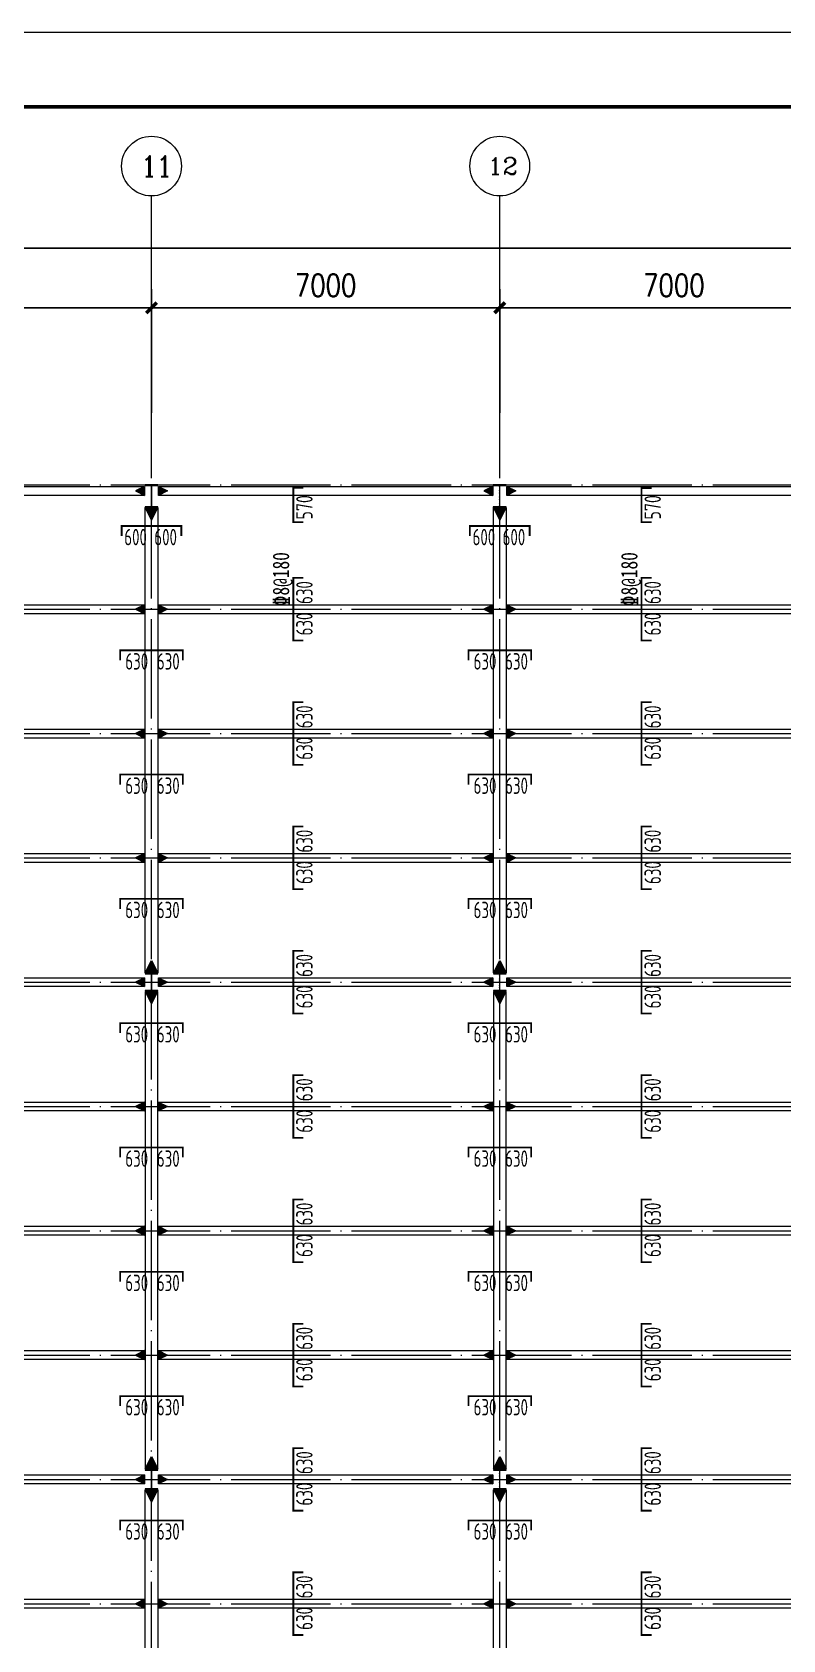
# Model space of a CAD drawing. Header units: millimetres. Extents: x 19781 to 898973, y -947928 to -267362.
# Drawn here: x 652670 to 667756, y -352864 to -320529 of the extents above; entities that cross this region are included whole.
import ezdxf

# ---------------------------------------------------------------- set-up
doc = ezdxf.new("R2010")
doc.units = ezdxf.units.MM
doc.header["$LTSCALE"] = 100
doc.linetypes.add('DOTE', pattern=[2.42, 2, -0.2, 0.02, -0.2])
doc.layers.get('0').update_dxf_attribs({"lineweight": 18})
for name, color, linetype, lineweight in [('10', 7, 'Continuous', 18), ('15', 3, 'Continuous', 18), ('AXIS', 3, 'Continuous', 18), ('AXIS_TEXT', 7, 'Continuous', 18), ('BORDER', 7, 'Continuous', 18), ('DOTE', 1, 'DOTE', 18), ('层1305', 1, 'Continuous', 18), ('层1306', 94, 'Continuous', 18), ('层1307', 7, 'Continuous', 18), ('钢柱', 4, 'Continuous', 20), ('钢梁', 4, 'Continuous', 5)]:
    doc.layers.add(name, color=color, linetype=linetype, lineweight=lineweight)
doc.styles.add('_TCH_AXIS', font='complex.shx', dxfattribs={"bigfont": 'gbcbig.shx'})
doc.styles.add('COMPLEX', font='complex.shx', dxfattribs={"bigfont": 'gbcbig.shx'})
doc.styles.add('dim_font', font='simplex.shx', dxfattribs={"width": 0.8, "bigfont": 'gbcbig.shx'})
doc.styles.get("Standard").update_dxf_attribs({"font": 'tssdeng.shx', "bigfont": 'hztxt.shx'})
doc.dimstyles.new('DIMN150', dxfattribs={"dimscale": 1.5, "dimtxt": 300, "dimasz": 1, "dimexe": 250, "dimexo": 300, "dimgap": 150, "dimtad": 1, "dimdec": 0, "dimzin": 0, "dimdsep": 46, "dimtxsty": 'dim_font', "dimblk": '_CAXARROW', "dimcen": 0.09, "dimdle": 2, "dimclrt": 7, "dimadec": 0, "dimazin": 0, "dimtfac": 1, "dimtdec": 0, "dimtix": 1, "dimtmove": 2, "dimatfit": 3, "dimfxl": 1, "dimtolj": 1, "dimtzin": 0, "dimarcsym": 0})
pattern_1 = [(45, (0, 0), (-7.07106781, 7.07106781), []), (45, (0, 2.5), (-7.07106781, 7.07106781), [])]

# ---------------------------------------------------------------- blocks, each defined once
blk = doc.blocks.new('_DIMX')
blk.add_line((-150, 0), (150, 0))
blk.add_lwpolyline([(-70, -70, 50, 50, 0), (70, 70, 50, 50, 0)], format="xyseb")
blk = doc.blocks.new('*X478')
at = {"layer": 'AXIS', "color": 0, "lineweight": -2, "transparency": 16777216}
for p, q in [((648068, -328187), (648068, -325699)), ((655068, -328187), (655068, -325699)), ((648070, -326074), (655067, -326074))]:
    blk.add_line(p, q, dxfattribs=at)
at = {"layer": 'AXIS', "color": 0, "lineweight": -2, "transparency": 16777216, "xscale": 1.5, "yscale": 1.5, "zscale": 1.5, "rotation": 180}
blk.add_blockref('_DIMX', (648068, -326074), dxfattribs=at)
at = {"layer": 'AXIS', "color": 0, "lineweight": -2, "transparency": 16777216, "xscale": 1.5, "yscale": 1.5, "zscale": 1.5}
blk.add_blockref('_DIMX', (655068, -326074), dxfattribs=at)
at = {"layer": 'AXIS', "color": 7, "transparency": 16777216, "insert": (651568, -325624), "char_height": 450, "width": 3805.71, "attachment_point": 5, "style": 'dim_font'}
blk.add_mtext('7000', dxfattribs=at)
blk = doc.blocks.new('_CAXARROW')
blk.add_hatch(color=0).paths.add_polyline_path([(0, 0), (-1, 0.125), (-1, -0.125)], flags=0)
blk = doc.blocks.new('*X479')
at = {"layer": 'AXIS', "color": 0, "lineweight": -2, "transparency": 16777216}
for p, q in [((655068, -328187), (655068, -325699)), ((662068, -328187), (662068, -325699)), ((655070, -326074), (662067, -326074))]:
    blk.add_line(p, q, dxfattribs=at)
at = {"layer": 'AXIS', "color": 0, "lineweight": -2, "transparency": 16777216, "xscale": 1.5, "yscale": 1.5, "zscale": 1.5, "rotation": 180}
blk.add_blockref('_DIMX', (655068, -326074), dxfattribs=at)
at = {"layer": 'AXIS', "color": 0, "lineweight": -2, "transparency": 16777216, "xscale": 1.5, "yscale": 1.5, "zscale": 1.5}
blk.add_blockref('_DIMX', (662068, -326074), dxfattribs=at)
at = {"layer": 'AXIS', "color": 7, "transparency": 16777216, "insert": (658568, -325624), "char_height": 450, "width": 3805.71, "attachment_point": 5, "style": 'dim_font'}
blk.add_mtext('7000', dxfattribs=at)
blk = doc.blocks.new('*X480')
at = {"layer": 'AXIS', "color": 0, "lineweight": -2, "transparency": 16777216}
for p, q in [((662068, -328187), (662068, -325699)), ((669068, -328187), (669068, -325699)), ((662070, -326074), (669067, -326074))]:
    blk.add_line(p, q, dxfattribs=at)
at = {"layer": 'AXIS', "color": 0, "lineweight": -2, "transparency": 16777216, "xscale": 1.5, "yscale": 1.5, "zscale": 1.5, "rotation": 180}
blk.add_blockref('_DIMX', (662068, -326074), dxfattribs=at)
at = {"layer": 'AXIS', "color": 0, "lineweight": -2, "transparency": 16777216, "xscale": 1.5, "yscale": 1.5, "zscale": 1.5}
blk.add_blockref('_DIMX', (669068, -326074), dxfattribs=at)
at = {"layer": 'AXIS', "color": 7, "transparency": 16777216, "insert": (665568, -325624), "char_height": 450, "width": 3805.71, "attachment_point": 5, "style": 'dim_font'}
blk.add_mtext('7000', dxfattribs=at)
blk = doc.blocks.new('_AXISO')
blk.add_circle((0, 0), 0.5)
at = {"layer": 'AXIS_TEXT', "style": 'COMPLEX', "width": 1.04167}
blk.add_attdef('A', (-0.25, -0.28), '', height=0.56, dxfattribs=at)
blk = doc.blocks.new('*X484')
at = {"layer": 'AXIS', "color": 0, "lineweight": -2, "transparency": 16777216}
for p, q in [((585068, -327887), (585068, -324499)), ((683068, -327887), (683068, -324499)), ((585070, -324874), (683067, -324874))]:
    blk.add_line(p, q, dxfattribs=at)
at = {"layer": 'AXIS', "color": 0, "lineweight": -2, "transparency": 16777216, "xscale": 1.5, "yscale": 1.5, "zscale": 1.5, "rotation": 180}
blk.add_blockref('_DIMX', (585068, -324874), dxfattribs=at)
at = {"layer": 'AXIS', "color": 0, "lineweight": -2, "transparency": 16777216, "xscale": 1.5, "yscale": 1.5, "zscale": 1.5}
blk.add_blockref('_DIMX', (683068, -324874), dxfattribs=at)
at = {"layer": 'AXIS', "color": 7, "transparency": 16777216, "insert": (634068, -324424), "char_height": 450, "width": 4834.29, "attachment_point": 5, "style": 'dim_font'}
blk.add_mtext('98000', dxfattribs=at)

msp = doc.modelspace()

# ---------------------------------------------------------------- hatches: boundary and pattern name
at = {"layer": '10', "ltscale": 100}
h = msp.add_hatch(dxfattribs=at)
h.set_pattern_fill('金属', color=256, style=0, pattern_type=0)
h.set_pattern_definition(pattern_1)
h.paths.add_polyline_path([(655072, -329649), (655198, -329649), (655198, -329637), (654938, -329637), (654938, -329649), (655064, -329649), (655064, -330075), (654938, -330075), (654938, -330087), (655198, -330087), (655198, -330075), (655072, -330075)], flags=0)
h = msp.add_hatch(dxfattribs=at)
h.set_pattern_fill('金属', color=256, style=0, pattern_type=0)
h.set_pattern_definition(pattern_1)
h.paths.add_polyline_path([(662072, -329649), (662198, -329649), (662198, -329637), (661938, -329637), (661938, -329649), (662064, -329649), (662064, -330075), (661938, -330075), (661938, -330087), (662198, -330087), (662198, -330075), (662072, -330075)], flags=0)
h = msp.add_hatch(dxfattribs=at)
h.set_pattern_fill('金属', color=256, style=0, pattern_type=0)
h.set_pattern_definition(pattern_1)
h.paths.add_polyline_path([(655072, -339472), (655193, -339472), (655193, -339462), (654943, -339462), (654943, -339472), (655064, -339472), (655064, -339802), (654943, -339802), (654943, -339812), (655193, -339812), (655193, -339802), (655072, -339802)], flags=0)
h = msp.add_hatch(dxfattribs=at)
h.set_pattern_fill('金属', color=256, style=0, pattern_type=0)
h.set_pattern_definition(pattern_1)
h.paths.add_polyline_path([(662072, -339472), (662193, -339472), (662193, -339462), (661943, -339462), (661943, -339472), (662064, -339472), (662064, -339802), (661943, -339802), (661943, -339812), (662193, -339812), (662193, -339802), (662072, -339802)], flags=0)
h = msp.add_hatch(dxfattribs=at)
h.set_pattern_fill('金属', color=256, style=0, pattern_type=0)
h.set_pattern_definition(pattern_1)
h.paths.add_polyline_path([(655072, -349449), (655193, -349449), (655193, -349437), (654943, -349437), (654943, -349449), (655064, -349449), (655064, -349825), (654943, -349825), (654943, -349837), (655193, -349837), (655193, -349825), (655072, -349825)], flags=0)
h = msp.add_hatch(dxfattribs=at)
h.set_pattern_fill('金属', color=256, style=0, pattern_type=0)
h.set_pattern_definition(pattern_1)
h.paths.add_polyline_path([(662072, -349449), (662193, -349449), (662193, -349437), (661943, -349437), (661943, -349449), (662064, -349449), (662064, -349825), (661943, -349825), (661943, -349837), (662193, -349837), (662193, -349825), (662072, -349825)], flags=0)
at = {"layer": '15', "ltscale": 100}
for points in [[(654748, -329757), (654928, -329847), (654928, -329667)], [(655388, -329757), (655208, -329847), (655208, -329667)], [(661748, -329757), (661928, -329847), (661928, -329667)], [(662388, -329757), (662208, -329847), (662208, -329667)], [(655068, -330347), (655193, -330097), (654943, -330097)], [(662068, -330347), (662193, -330097), (661943, -330097)], [(654748, -332137), (654928, -332227), (654928, -332047)], [(655388, -332137), (655208, -332227), (655208, -332047)], [(661748, -332137), (661928, -332227), (661928, -332047)], [(662388, -332137), (662208, -332227), (662208, -332047)], [(654748, -334637), (654928, -334727), (654928, -334547)], [(655388, -334637), (655208, -334727), (655208, -334547)], [(661748, -334637), (661928, -334727), (661928, -334547)], [(662388, -334637), (662208, -334727), (662208, -334547)], [(654748, -337137), (654928, -337227), (654928, -337047)], [(655388, -337137), (655208, -337227), (655208, -337047)], [(661748, -337137), (661928, -337227), (661928, -337047)], [(662388, -337137), (662208, -337227), (662208, -337047)], [(655068, -339202), (655193, -339452), (654943, -339452)], [(662068, -339202), (662193, -339452), (661943, -339452)], [(654748, -339637), (654928, -339727), (654928, -339547)], [(655068, -340072), (655193, -339822), (654943, -339822)], [(655388, -339637), (655208, -339727), (655208, -339547)], [(661748, -339637), (661928, -339727), (661928, -339547)], [(662068, -340072), (662193, -339822), (661943, -339822)], [(662388, -339637), (662208, -339727), (662208, -339547)], [(654748, -342137), (654928, -342227), (654928, -342047)], [(655388, -342137), (655208, -342227), (655208, -342047)], [(661748, -342137), (661928, -342227), (661928, -342047)], [(662388, -342137), (662208, -342227), (662208, -342047)], [(654748, -344637), (654928, -344727), (654928, -344547)], [(655388, -344637), (655208, -344727), (655208, -344547)], [(661748, -344637), (661928, -344727), (661928, -344547)], [(662388, -344637), (662208, -344727), (662208, -344547)], [(654748, -347137), (654928, -347227), (654928, -347047)], [(655388, -347137), (655208, -347227), (655208, -347047)], [(661748, -347137), (661928, -347227), (661928, -347047)], [(662388, -347137), (662208, -347227), (662208, -347047)], [(655068, -349177), (655193, -349427), (654943, -349427)], [(662068, -349177), (662193, -349427), (661943, -349427)], [(654748, -349637), (654928, -349727), (654928, -349547)], [(655068, -350097), (655193, -349847), (654943, -349847)], [(655388, -349637), (655208, -349727), (655208, -349547)], [(661748, -349637), (661928, -349727), (661928, -349547)], [(662068, -350097), (662193, -349847), (661943, -349847)], [(662388, -349637), (662208, -349727), (662208, -349547)], [(654748, -352137), (654928, -352227), (654928, -352047)], [(655388, -352137), (655208, -352227), (655208, -352047)], [(661748, -352137), (661928, -352227), (661928, -352047)], [(662388, -352137), (662208, -352227), (662208, -352047)]]:
    msp.add_hatch(color=256, dxfattribs=at).paths.add_polyline_path(points, flags=0)

# ---------------------------------------------------------------- linework, layer by layer
for points in [[(654748, -329757), (654928, -329847), (654928, -329667)], [(655388, -329757), (655208, -329847), (655208, -329667)], [(661748, -329757), (661928, -329847), (661928, -329667)], [(662388, -329757), (662208, -329847), (662208, -329667)], [(655068, -330347), (655193, -330097), (654943, -330097)], [(662068, -330347), (662193, -330097), (661943, -330097)], [(654748, -332137), (654928, -332227), (654928, -332047)], [(655388, -332137), (655208, -332227), (655208, -332047)], [(661748, -332137), (661928, -332227), (661928, -332047)], [(662388, -332137), (662208, -332227), (662208, -332047)], [(654748, -334637), (654928, -334727), (654928, -334547)], [(655388, -334637), (655208, -334727), (655208, -334547)], [(661748, -334637), (661928, -334727), (661928, -334547)], [(662388, -334637), (662208, -334727), (662208, -334547)], [(654748, -337137), (654928, -337227), (654928, -337047)], [(655388, -337137), (655208, -337227), (655208, -337047)], [(661748, -337137), (661928, -337227), (661928, -337047)], [(662388, -337137), (662208, -337227), (662208, -337047)], [(655068, -339202), (655193, -339452), (654943, -339452)], [(662068, -339202), (662193, -339452), (661943, -339452)], [(654748, -339637), (654928, -339727), (654928, -339547)], [(655068, -340072), (655193, -339822), (654943, -339822)], [(655388, -339637), (655208, -339727), (655208, -339547)], [(661748, -339637), (661928, -339727), (661928, -339547)], [(662068, -340072), (662193, -339822), (661943, -339822)], [(662388, -339637), (662208, -339727), (662208, -339547)], [(654748, -342137), (654928, -342227), (654928, -342047)], [(655388, -342137), (655208, -342227), (655208, -342047)], [(661748, -342137), (661928, -342227), (661928, -342047)], [(662388, -342137), (662208, -342227), (662208, -342047)], [(654748, -344637), (654928, -344727), (654928, -344547)], [(655388, -344637), (655208, -344727), (655208, -344547)], [(661748, -344637), (661928, -344727), (661928, -344547)], [(662388, -344637), (662208, -344727), (662208, -344547)], [(654748, -347137), (654928, -347227), (654928, -347047)], [(655388, -347137), (655208, -347227), (655208, -347047)], [(661748, -347137), (661928, -347227), (661928, -347047)], [(662388, -347137), (662208, -347227), (662208, -347047)], [(655068, -349177), (655193, -349427), (654943, -349427)], [(662068, -349177), (662193, -349427), (661943, -349427)], [(654748, -349637), (654928, -349727), (654928, -349547)], [(655068, -350097), (655193, -349847), (654943, -349847)], [(655388, -349637), (655208, -349727), (655208, -349547)], [(661748, -349637), (661928, -349727), (661928, -349547)], [(662068, -350097), (662193, -349847), (661943, -349847)], [(662388, -349637), (662208, -349727), (662208, -349547)], [(654748, -352137), (654928, -352227), (654928, -352047)], [(655388, -352137), (655208, -352227), (655208, -352047)], [(661748, -352137), (661928, -352227), (661928, -352047)], [(662388, -352137), (662208, -352227), (662208, -352047)]]:
    msp.add_lwpolyline(points, close=True, dxfattribs=at)
at = {"layer": 'AXIS'}
for p, q in [((655068, -328637), (655068, -323824)), ((662068, -328637), (662068, -323824))]:
    msp.add_line(p, q, dxfattribs=at)
at = {"layer": 'BORDER'}
msp.add_lwpolyline([(568267, -383529.47), (568267, -320529.47), (701917, -320529.47), (701917, -383529.47)], close=True, dxfattribs=at)
msp.add_lwpolyline([(572017, -382029.47, 75, 75, 0), (572017, -322029.47, 75, 75, 0), (700417, -322029.47, 75, 75, 0), (700417, -382029.47, 75, 75, 0)], format="xyseb", close=True, dxfattribs=at)
at = {"layer": 'DOTE', "linetype": 'DOTE', "ltscale": 10}
for p, q in [((655068, -370637), (655068, -328637)), ((662068, -370637), (662068, -328637)), ((584068, -329637), (684068, -329637)), ((584068, -332137), (684068, -332137)), ((584068, -334637), (684068, -334637)), ((584068, -337137), (684068, -337137)), ((584068, -339637), (684068, -339637)), ((584068, -342137), (684068, -342137)), ((584068, -344637), (684068, -344637)), ((584068, -347137), (684068, -347137)), ((584068, -349637), (684068, -349637)), ((584068, -352137), (684068, -352137))]:
    msp.add_line(p, q, dxfattribs=at)
at = {"layer": '层1305'}
for points in [[(658118.01, -330384, 35, 35, 0), (657918.01, -330384, 35, 35, 0), (657918.01, -329697, 35, 35, 0), (658118.01, -329697, 35, 35, 0)], [(665117.99, -330384, 35, 35, 0), (664918, -330384, 35, 35, 0), (664918, -329703, 35, 35, 0), (665117.99, -329703, 35, 35, 0)], [(654468.01, -330662, 35, 35, 0), (654468.01, -330462, 35, 35, 0), (655668.01, -330462, 35, 35, 0), (655668.01, -330662, 35, 35, 0)], [(661468.01, -330662, 35, 35, 0), (661468.01, -330462, 35, 35, 0), (662668.01, -330462, 35, 35, 0), (662668.01, -330662, 35, 35, 0)], [(658118.01, -332767, 35, 35, 0), (657918.01, -332767, 35, 35, 0), (657918.01, -331507, 35, 35, 0), (658118.01, -331507, 35, 35, 0)], [(665117.99, -332767, 35, 35, 0), (664918, -332767, 35, 35, 0), (664918, -331507, 35, 35, 0), (665117.99, -331507, 35, 35, 0)], [(654438.01, -333162, 35, 35, 0), (654438.01, -332962, 35, 35, 0), (655698.01, -332962, 35, 35, 0), (655698.01, -333162, 35, 35, 0)], [(661438.01, -333162, 35, 35, 0), (661438.01, -332962, 35, 35, 0), (662698.01, -332962, 35, 35, 0), (662698.01, -333162, 35, 35, 0)], [(658118.01, -335267, 35, 35, 0), (657918.01, -335267, 35, 35, 0), (657918.01, -334007, 35, 35, 0), (658118.01, -334007, 35, 35, 0)], [(665117.99, -335267, 35, 35, 0), (664918, -335267, 35, 35, 0), (664918, -334007, 35, 35, 0), (665117.99, -334007, 35, 35, 0)], [(654438.01, -335662, 35, 35, 0), (654438.01, -335462, 35, 35, 0), (655698.01, -335462, 35, 35, 0), (655698.01, -335662, 35, 35, 0)], [(661438.01, -335662, 35, 35, 0), (661438.01, -335462, 35, 35, 0), (662698.01, -335462, 35, 35, 0), (662698.01, -335662, 35, 35, 0)], [(658118.01, -337767, 35, 35, 0), (657918.01, -337767, 35, 35, 0), (657918.01, -336507, 35, 35, 0), (658118.01, -336507, 35, 35, 0)], [(665117.99, -337767, 35, 35, 0), (664918, -337767, 35, 35, 0), (664918, -336507, 35, 35, 0), (665117.99, -336507, 35, 35, 0)], [(654438.01, -338162, 35, 35, 0), (654438.01, -337962, 35, 35, 0), (655698.01, -337962, 35, 35, 0), (655698.01, -338162, 35, 35, 0)], [(661438.01, -338162, 35, 35, 0), (661438.01, -337962, 35, 35, 0), (662698.01, -337962, 35, 35, 0), (662698.01, -338162, 35, 35, 0)], [(658118.01, -340267, 35, 35, 0), (657918.01, -340267, 35, 35, 0), (657918.01, -339007, 35, 35, 0), (658118.01, -339007, 35, 35, 0)], [(665117.99, -340267, 35, 35, 0), (664918, -340267, 35, 35, 0), (664918, -339007, 35, 35, 0), (665117.99, -339007, 35, 35, 0)], [(654438.01, -340662, 35, 35, 0), (654438.01, -340462, 35, 35, 0), (655698.01, -340462, 35, 35, 0), (655698.01, -340662, 35, 35, 0)], [(661438.01, -340662, 35, 35, 0), (661438.01, -340462, 35, 35, 0), (662698.01, -340462, 35, 35, 0), (662698.01, -340662, 35, 35, 0)], [(658118.01, -342767, 35, 35, 0), (657918.01, -342767, 35, 35, 0), (657918.01, -341507, 35, 35, 0), (658118.01, -341507, 35, 35, 0)], [(665117.99, -342767, 35, 35, 0), (664918, -342767, 35, 35, 0), (664918, -341507, 35, 35, 0), (665117.99, -341507, 35, 35, 0)], [(654438.01, -343162, 35, 35, 0), (654438.01, -342962, 35, 35, 0), (655698.01, -342962, 35, 35, 0), (655698.01, -343162, 35, 35, 0)], [(661438.01, -343162, 35, 35, 0), (661438.01, -342962, 35, 35, 0), (662698.01, -342962, 35, 35, 0), (662698.01, -343162, 35, 35, 0)], [(658118.01, -345267, 35, 35, 0), (657918.01, -345267, 35, 35, 0), (657918.01, -344007, 35, 35, 0), (658118.01, -344007, 35, 35, 0)], [(665117.99, -345267, 35, 35, 0), (664918, -345267, 35, 35, 0), (664918, -344007, 35, 35, 0), (665117.99, -344007, 35, 35, 0)], [(654438.01, -345662, 35, 35, 0), (654438.01, -345462, 35, 35, 0), (655698.01, -345462, 35, 35, 0), (655698.01, -345662, 35, 35, 0)], [(661438.01, -345662, 35, 35, 0), (661438.01, -345462, 35, 35, 0), (662698.01, -345462, 35, 35, 0), (662698.01, -345662, 35, 35, 0)], [(658118.01, -347767, 35, 35, 0), (657918.01, -347767, 35, 35, 0), (657918.01, -346507, 35, 35, 0), (658118.01, -346507, 35, 35, 0)], [(665117.99, -347767, 35, 35, 0), (664918, -347767, 35, 35, 0), (664918, -346507, 35, 35, 0), (665117.99, -346507, 35, 35, 0)], [(654438.01, -348162, 35, 35, 0), (654438.01, -347962, 35, 35, 0), (655698.01, -347962, 35, 35, 0), (655698.01, -348162, 35, 35, 0)], [(661438.01, -348162, 35, 35, 0), (661438.01, -347962, 35, 35, 0), (662698.01, -347962, 35, 35, 0), (662698.01, -348162, 35, 35, 0)], [(658118.01, -350267, 35, 35, 0), (657918.01, -350267, 35, 35, 0), (657918.01, -349007, 35, 35, 0), (658118.01, -349007, 35, 35, 0)], [(665117.99, -350267, 35, 35, 0), (664918, -350267, 35, 35, 0), (664918, -349007, 35, 35, 0), (665117.99, -349007, 35, 35, 0)], [(654438.01, -350662, 35, 35, 0), (654438.01, -350462, 35, 35, 0), (655698.01, -350462, 35, 35, 0), (655698.01, -350662, 35, 35, 0)], [(661438.01, -350662, 35, 35, 0), (661438.01, -350462, 35, 35, 0), (662698.01, -350462, 35, 35, 0), (662698.01, -350662, 35, 35, 0)], [(658118.01, -352767, 35, 35, 0), (657918.01, -352767, 35, 35, 0), (657918.01, -351507, 35, 35, 0), (658118.01, -351507, 35, 35, 0)], [(665117.99, -352767, 35, 35, 0), (664918, -352767, 35, 35, 0), (664918, -351507, 35, 35, 0), (665117.99, -351507, 35, 35, 0)]]:
    msp.add_lwpolyline(points, format="xyseb", dxfattribs=at)
at = {"layer": '钢柱', "ltscale": 100}
for points in [[(655072, -329649), (655198, -329649), (655198, -329637), (654938, -329637), (654938, -329649), (655064, -329649), (655064, -330075), (654938, -330075), (654938, -330087), (655198, -330087), (655198, -330075), (655072, -330075)], [(662072, -329649), (662198, -329649), (662198, -329637), (661938, -329637), (661938, -329649), (662064, -329649), (662064, -330075), (661938, -330075), (661938, -330087), (662198, -330087), (662198, -330075), (662072, -330075)], [(655072, -339472), (655193, -339472), (655193, -339462), (654943, -339462), (654943, -339472), (655064, -339472), (655064, -339802), (654943, -339802), (654943, -339812), (655193, -339812), (655193, -339802), (655072, -339802)], [(662072, -339472), (662193, -339472), (662193, -339462), (661943, -339462), (661943, -339472), (662064, -339472), (662064, -339802), (661943, -339802), (661943, -339812), (662193, -339812), (662193, -339802), (662072, -339802)], [(655072, -349449), (655193, -349449), (655193, -349437), (654943, -349437), (654943, -349449), (655064, -349449), (655064, -349825), (654943, -349825), (654943, -349837), (655193, -349837), (655193, -349825), (655072, -349825)], [(662072, -349449), (662193, -349449), (662193, -349437), (661943, -349437), (661943, -349449), (662064, -349449), (662064, -349825), (661943, -349825), (661943, -349837), (662193, -349837), (662193, -349825), (662072, -349825)]]:
    msp.add_lwpolyline(points, close=True, dxfattribs=at)
at = {"layer": '钢梁', "ltscale": 100}
for points in [[(654928, -329667), (654928, -329847), (648208, -329847), (648208, -329667)], [(661928, -329667), (661928, -329847), (655208, -329847), (655208, -329667)], [(668928, -329667), (668928, -329847), (662208, -329847), (662208, -329667)], [(654943, -330097), (655193, -330097), (655193, -339452), (654943, -339452)], [(661943, -330097), (662193, -330097), (662193, -339452), (661943, -339452)], [(654928, -332047), (654928, -332227), (648208, -332227), (648208, -332047)], [(661928, -332047), (661928, -332227), (655208, -332227), (655208, -332047)], [(668928, -332047), (668928, -332227), (662208, -332227), (662208, -332047)], [(654928, -334547), (654928, -334727), (648208, -334727), (648208, -334547)], [(661928, -334547), (661928, -334727), (655208, -334727), (655208, -334547)], [(668928, -334547), (668928, -334727), (662208, -334727), (662208, -334547)], [(654928, -337047), (654928, -337227), (648208, -337227), (648208, -337047)], [(661928, -337047), (661928, -337227), (655208, -337227), (655208, -337047)], [(668928, -337047), (668928, -337227), (662208, -337227), (662208, -337047)], [(654928, -339547), (654928, -339727), (648208, -339727), (648208, -339547)], [(654943, -349427), (655193, -349427), (655193, -339822), (654943, -339822)], [(661928, -339547), (661928, -339727), (655208, -339727), (655208, -339547)], [(661943, -349427), (662193, -349427), (662193, -339822), (661943, -339822)], [(668928, -339547), (668928, -339727), (662208, -339727), (662208, -339547)], [(654928, -342047), (654928, -342227), (648208, -342227), (648208, -342047)], [(661928, -342047), (661928, -342227), (655208, -342227), (655208, -342047)], [(668928, -342047), (668928, -342227), (662208, -342227), (662208, -342047)], [(654928, -344547), (654928, -344727), (648208, -344727), (648208, -344547)], [(661928, -344547), (661928, -344727), (655208, -344727), (655208, -344547)], [(668928, -344547), (668928, -344727), (662208, -344727), (662208, -344547)], [(654928, -347047), (654928, -347227), (648208, -347227), (648208, -347047)], [(661928, -347047), (661928, -347227), (655208, -347227), (655208, -347047)], [(668928, -347047), (668928, -347227), (662208, -347227), (662208, -347047)], [(654928, -349547), (654928, -349727), (648208, -349727), (648208, -349547)], [(654943, -349847), (655193, -349847), (655193, -359452), (654943, -359452)], [(661928, -349547), (661928, -349727), (655208, -349727), (655208, -349547)], [(661943, -349847), (662193, -349847), (662193, -359452), (661943, -359452)], [(668928, -349547), (668928, -349727), (662208, -349727), (662208, -349547)], [(654928, -352047), (654928, -352227), (648208, -352227), (648208, -352047)], [(661928, -352047), (661928, -352227), (655208, -352227), (655208, -352047)], [(668928, -352047), (668928, -352227), (662208, -352227), (662208, -352047)]]:
    msp.add_lwpolyline(points, close=True, dxfattribs=at)

# ---------------------------------------------------------------- block references
at = {"layer": 'AXIS'}
ref = msp.add_blockref('_AXISO', (655068, -323224), dxfattribs=dict(at, xscale=1200, yscale=1200, zscale=1200))
ref.add_attrib('A', '11', (654860.46, -323431.54), dxfattribs={"layer": 'AXIS_TEXT', "height": 415.091, "style": '_TCH_AXIS', "width": 0.875})
ref = msp.add_blockref('_AXISO', (662068, -323224), dxfattribs=dict(at, xscale=1200, yscale=1200, zscale=1200))
ref.add_attrib('A', '12', (661824.57, -323394.4), dxfattribs={"layer": 'AXIS_TEXT', "height": 340.802, "style": '_TCH_AXIS', "width": 1.03448})

# ---------------------------------------------------------------- texts
at = {"layer": '层1306'}
for s, width, p in [('570', 0.736364, (658306.4, -330331.5)), ('570', 0.736364, (665306.41, -330331.5)), ('630', 0.690341, (658306.4, -332030.5)), ('630', 0.690341, (665306.41, -332030.5)), ('630', 0.690341, (658306.4, -332663.5)), ('630', 0.690341, (665306.41, -332663.5)), ('630', 0.690341, (658306.4, -334530.5)), ('630', 0.690341, (665306.41, -334530.5)), ('630', 0.690341, (658306.4, -335163.5)), ('630', 0.690341, (665306.41, -335163.5)), ('630', 0.690341, (658306.4, -337030.5)), ('630', 0.690341, (665306.41, -337030.5)), ('630', 0.690341, (658306.4, -337663.5)), ('630', 0.690341, (665306.41, -337663.5)), ('630', 0.690341, (658306.4, -339530.5)), ('630', 0.690341, (665306.41, -339530.5)), ('630', 0.690341, (658306.4, -340163.5)), ('630', 0.690341, (665306.41, -340163.5)), ('630', 0.690341, (658306.4, -342030.5)), ('630', 0.690341, (665306.41, -342030.5)), ('630', 0.690341, (658306.4, -342663.5)), ('630', 0.690341, (665306.41, -342663.5)), ('630', 0.690341, (658306.4, -344530.5)), ('630', 0.690341, (665306.41, -344530.5)), ('630', 0.690341, (658306.4, -345163.5)), ('630', 0.690341, (665306.41, -345163.5)), ('630', 0.690341, (658306.4, -347030.5)), ('630', 0.690341, (665306.41, -347030.5)), ('630', 0.690341, (658306.4, -347663.5)), ('630', 0.690341, (665306.41, -347663.5)), ('630', 0.690341, (658306.4, -349530.5)), ('630', 0.690341, (665306.41, -349530.5)), ('630', 0.690341, (658306.4, -350163.5)), ('630', 0.690341, (665306.41, -350163.5)), ('630', 0.690341, (658306.4, -352030.5)), ('630', 0.690341, (665306.41, -352030.5)), ('630', 0.690341, (658306.4, -352663.5)), ('630', 0.690341, (665306.41, -352663.5))]:
    msp.add_text(s, height=330, rotation=90, dxfattribs=dict(at, width=width)).set_placement(p)
at = {"layer": '层1306', "width": 0.690341}
for s, p in [('600', (654520.51, -330850.4)), ('600', (655124.51, -330850.4)), ('600', (661520.51, -330850.4)), ('600', (662124.51, -330850.4)), ('630', (654541.01, -333350.39)), ('630', (655175.01, -333350.39)), ('630', (661541.01, -333350.39)), ('630', (662175.01, -333350.39)), ('630', (654541.01, -335850.4)), ('630', (655175.01, -335850.4)), ('630', (661541.01, -335850.4)), ('630', (662175.01, -335850.4)), ('630', (654541.01, -338350.39)), ('630', (655175.01, -338350.39)), ('630', (661541.01, -338350.39)), ('630', (662175.01, -338350.39)), ('630', (654541.01, -340850.4)), ('630', (655175.01, -340850.4)), ('630', (661541.01, -340850.4)), ('630', (662175.01, -340850.4)), ('630', (654541.01, -343350.4)), ('630', (655175.01, -343350.4)), ('630', (661541.01, -343350.4)), ('630', (662175.01, -343350.4)), ('630', (654541.01, -345850.4)), ('630', (655175.01, -345850.4)), ('630', (661541.01, -345850.4)), ('630', (662175.01, -345850.4)), ('630', (654541.01, -348350.4)), ('630', (655175.01, -348350.4)), ('630', (661541.01, -348350.4)), ('630', (662175.01, -348350.4)), ('630', (654541.01, -350850.4)), ('630', (655175.01, -350850.4)), ('630', (661541.01, -350850.4)), ('630', (662175.01, -350850.4))]:
    msp.add_text(s, height=330, dxfattribs=at).set_placement(p)
at = {"layer": '层1307', "char_height": 330, "width": 1673.0524, "attachment_point": 7, "rotation": 90}
for insert in [(657905.83, -332080.08), (664905.82, -332080.08)]:
    msp.add_mtext('{\\fsimsun|b0|i0|c0|p253;\\W0.777273;\x848@180}', dxfattribs=dict(at, insert=insert))

# ---------------------------------------------------------------- dimensions: what is measured, and where the dimension line sits
at = {"layer": 'AXIS'}
for base, p1, p2, picture, middle in [((683068, -324874), (585068, -328337), (683068, -328337), '*X484', (634068, -324424)), ((655068, -326074), (648068, -328637), (655068, -328637), '*X478', (651568, -325624)), ((662068, -326074), (655068, -328637), (662068, -328637), '*X479', (658568, -325624)), ((669068, -326074), (662068, -328637), (669068, -328637), '*X480', (665568, -325624))]:
    dim = msp.add_linear_dim(base=base, p1=p1, p2=p2, dimstyle='DIMN150', override={"dimsah": 1, "dimtzin": 0}, dxfattribs=at)
    dim.commit()
    dim.dimension.update_dxf_attribs({"geometry": picture, "text_midpoint": middle})

doc.saveas('drawing.dxf')
